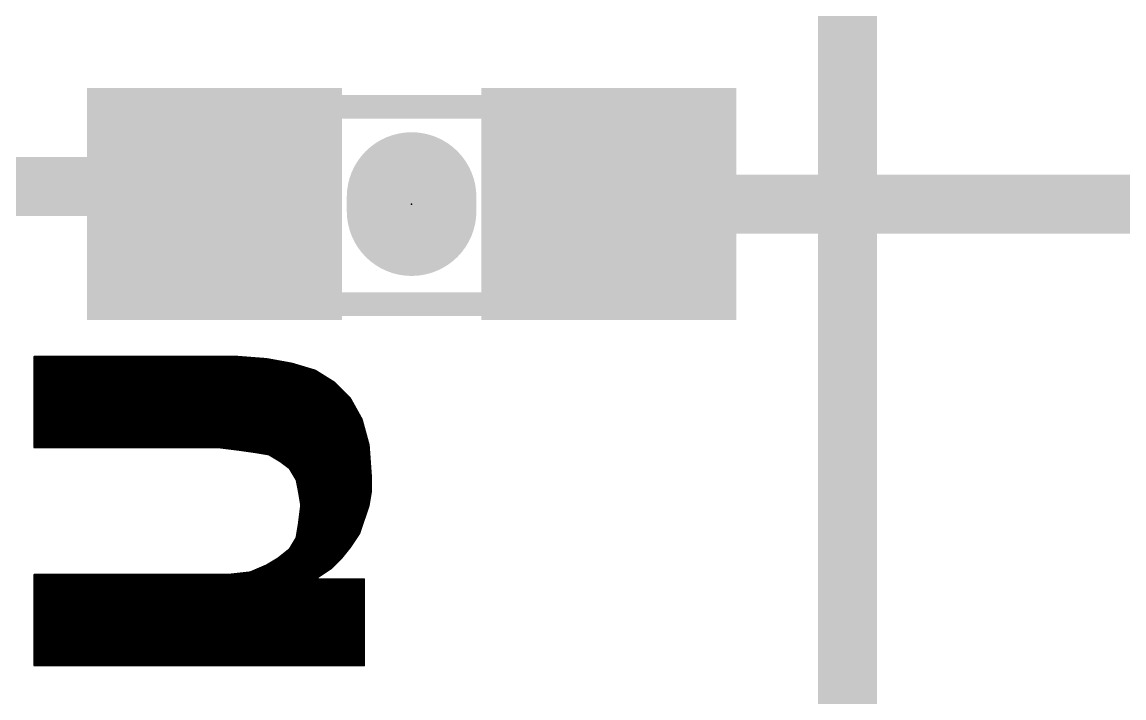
# Model space of a CAD drawing. Extents: x -16 to 96, y -18 to 53.
# Drawn here: x 40.256 to 45.007, y 30.179 to 33.094 of the extents above; entities that cross this region are included whole.
import ezdxf

# ---------------------------------------------------------------- set-up
doc = ezdxf.new("R2010")
doc.units = 0
for name, color, linetype in [('1', 12, 'CONTINUOUS'), ('16', 132, 'CONTINUOUS'), ('21', 41, 'CONTINUOUS'), ('22', 40, 'CONTINUOUS'), ('23', 53, 'CONTINUOUS'), ('51', 53, 'CONTINUOUS')]:
    doc.layers.add(name, color=color, linetype=linetype)

# ---------------------------------------------------------------- blocks, each defined once
blk = doc.blocks.new('RECT')
blk.add_solid([(-0.5, -0.5), (0.5, -0.5), (-0.5, 0.5), (0.5, 0.5)])

msp = doc.modelspace()

# ---------------------------------------------------------------- linework, layer by layer
at = {"layer": '1', "const_width": 0.254}
for points in [[(38.1762, 32.385), (41.0092, 32.385)], [(41.0092, 32.385), (41.0854, 32.3088)], [(42.7854, 32.3088), (46.228, 32.3088)]]:
    msp.add_lwpolyline(points, dxfattribs=at)
at = {"layer": '1', "const_width": 0.127}
for points in [[(41.0541, 32.4299, 1), (40.9643, 32.3401)], [(41.0092, 32.3215, 1), (41.0092, 32.4485)], [(41.0405, 32.2639, 1), (41.1303, 32.3537)], [(42.7854, 32.3723, 1), (42.7854, 32.2453)]]:
    msp.add_lwpolyline(points, format="xyb", dxfattribs=at)
at = {"layer": '16', "const_width": 0.254}
msp.add_lwpolyline([(43.815, 39.243), (43.815, 20.32)], dxfattribs=at)
at = {"layer": '21', "const_width": 0.5588}
msp.add_lwpolyline([(41.9354, 32.2783), (41.9354, 32.3393)], dxfattribs=at)
at = {"layer": '21', "const_width": 0.2794}
for points in [[(42.0751, 32.3393, 1), (41.7957, 32.3393)], [(41.7957, 32.2783, 1), (42.0751, 32.2783)]]:
    msp.add_lwpolyline(points, format="xyb", dxfattribs=at)
at = {"layer": '22', "const_width": 0.01}
for points in [[(41.18, 31.65), (40.31, 31.65)], [(40.31, 31.65), (40.31, 31.26)], [(40.31, 31.64), (41.31, 31.64)], [(41.31, 31.64), (41.18, 31.65)], [(41.42, 31.62), (41.31, 31.64)], [(40.31, 31.63), (41.365, 31.63)], [(40.31, 31.62), (41.42, 31.62)], [(40.31, 31.61), (41.4533, 31.61)], [(40.31, 31.6), (41.4867, 31.6)], [(40.31, 31.59), (41.52, 31.59)], [(41.52, 31.59), (41.42, 31.62)], [(41.6, 31.54), (41.52, 31.59)], [(40.31, 31.58), (41.536, 31.58)], [(40.31, 31.57), (41.552, 31.57)], [(40.31, 31.56), (41.568, 31.56)], [(40.31, 31.55), (41.584, 31.55)], [(40.31, 31.54), (41.6, 31.54)], [(41.67, 31.47), (41.6, 31.54)], [(40.31, 31.53), (41.61, 31.53)], [(40.31, 31.52), (41.62, 31.52)], [(40.31, 31.51), (41.63, 31.51)], [(40.31, 31.5), (41.64, 31.5)], [(40.31, 31.49), (41.65, 31.49)], [(40.31, 31.48), (41.66, 31.48)], [(40.31, 31.47), (41.67, 31.47)], [(40.31, 31.46), (41.6756, 31.46)], [(40.31, 31.45), (41.6811, 31.45)], [(41.72, 31.38), (41.67, 31.47)], [(40.31, 31.44), (41.6867, 31.44)], [(40.31, 31.43), (41.6922, 31.43)], [(40.31, 31.42), (41.6978, 31.42)], [(40.31, 31.41), (41.7033, 31.41)], [(40.31, 31.4), (41.7089, 31.4)], [(40.31, 31.39), (41.7144, 31.39)], [(40.31, 31.38), (41.72, 31.38)], [(40.31, 31.37), (41.7227, 31.37)], [(40.31, 31.36), (41.7255, 31.36)], [(40.31, 31.35), (41.7282, 31.35)], [(41.75, 31.27), (41.72, 31.38)], [(40.31, 31.34), (41.7309, 31.34)], [(40.31, 31.33), (41.7336, 31.33)], [(40.31, 31.32), (41.7364, 31.32)], [(40.31, 31.31), (41.7391, 31.31)], [(40.31, 31.3), (41.7418, 31.3)], [(40.31, 31.29), (41.7445, 31.29)], [(40.31, 31.28), (41.7473, 31.28)], [(40.31, 31.27), (41.75, 31.27)], [(40.31, 31.26), (41.11, 31.26)], [(40.31, 31.26), (41.7507, 31.26)], [(41.11, 31.26), (41.19, 31.25)], [(41.76, 31.13), (41.75, 31.27)], [(41.19, 31.25), (41.26, 31.24)], [(41.19, 31.25), (41.7514, 31.25)], [(41.26, 31.24), (41.32, 31.23)], [(41.26, 31.24), (41.7521, 31.24)], [(41.32, 31.23), (41.37, 31.2)], [(41.32, 31.23), (41.7529, 31.23)], [(41.3367, 31.22), (41.7536, 31.22)], [(41.3533, 31.21), (41.7543, 31.21)], [(41.37, 31.2), (41.41, 31.17)], [(41.37, 31.2), (41.755, 31.2)], [(41.3833, 31.19), (41.7557, 31.19)], [(41.3967, 31.18), (41.7564, 31.18)], [(41.41, 31.17), (41.44, 31.12)], [(41.41, 31.17), (41.7571, 31.17)], [(41.416, 31.16), (41.7579, 31.16)], [(41.422, 31.15), (41.7586, 31.15)], [(41.428, 31.14), (41.7593, 31.14)], [(41.434, 31.13), (41.76, 31.13)], [(41.44, 31.12), (41.45, 31.07)], [(41.44, 31.12), (41.76, 31.12)], [(41.76, 31.07), (41.76, 31.13)], [(41.442, 31.11), (41.76, 31.11)], [(41.444, 31.1), (41.76, 31.1)], [(41.446, 31.09), (41.76, 31.09)], [(41.448, 31.08), (41.76, 31.08)], [(41.45, 31.07), (41.46, 31.01)], [(41.45, 31.07), (41.76, 31.07)], [(41.75, 31.01), (41.76, 31.07)], [(41.4517, 31.06), (41.7583, 31.06)], [(41.4533, 31.05), (41.7567, 31.05)], [(41.455, 31.04), (41.755, 31.04)], [(41.4567, 31.03), (41.7533, 31.03)], [(41.4583, 31.02), (41.7517, 31.02)], [(41.46, 31.01), (41.45, 30.93)], [(41.455, 30.97), (41.7367, 30.97)], [(41.4563, 30.98), (41.74, 30.98)], [(41.4575, 30.99), (41.7433, 30.99)], [(41.4588, 31), (41.7467, 31)], [(41.46, 31.01), (41.75, 31.01)], [(41.73, 30.95), (41.75, 31.01)], [(41.45, 30.93), (41.44, 30.87)], [(41.45, 30.93), (41.7233, 30.93)], [(41.4513, 30.94), (41.7267, 30.94)], [(41.4525, 30.95), (41.73, 30.95)], [(41.4537, 30.96), (41.7333, 30.96)], [(41.71, 30.89), (41.73, 30.95)], [(41.4417, 30.88), (41.7033, 30.88)], [(41.4433, 30.89), (41.71, 30.89)], [(41.445, 30.9), (41.7133, 30.9)], [(41.4467, 30.91), (41.7167, 30.91)], [(41.4483, 30.92), (41.72, 30.92)], [(41.67, 30.83), (41.71, 30.89)], [(41.44, 30.87), (41.41, 30.82)], [(41.416, 30.83), (41.67, 30.83)], [(41.422, 30.84), (41.6767, 30.84)], [(41.428, 30.85), (41.6833, 30.85)], [(41.434, 30.86), (41.69, 30.86)], [(41.44, 30.87), (41.6967, 30.87)], [(41.63, 30.78), (41.67, 30.83)], [(41.36, 30.78), (41.31, 30.75)], [(41.41, 30.82), (41.36, 30.78)], [(41.36, 30.78), (41.63, 30.78)], [(41.3725, 30.79), (41.638, 30.79)], [(41.385, 30.8), (41.646, 30.8)], [(41.3975, 30.81), (41.654, 30.81)], [(41.41, 30.82), (41.662, 30.82)], [(41.59, 30.74), (41.63, 30.78)], [(41.31, 30.75), (41.24, 30.72)], [(41.2867, 30.74), (41.59, 30.74)], [(41.31, 30.75), (41.6, 30.75)], [(41.3267, 30.76), (41.61, 30.76)], [(41.3433, 30.77), (41.62, 30.77)], [(41.53, 30.7), (41.59, 30.74)], [(41.15, 30.71), (40.31, 30.71)], [(40.31, 30.71), (40.31, 30.32)], [(40.31, 30.7), (41.53, 30.7)], [(40.31, 30.69), (41.53, 30.69)], [(41.24, 30.72), (41.15, 30.71)], [(41.15, 30.71), (41.545, 30.71)], [(41.24, 30.72), (41.56, 30.72)], [(41.2633, 30.73), (41.575, 30.73)], [(41.53, 30.69), (41.53, 30.7)], [(41.73, 30.69), (41.53, 30.69)], [(41.73, 30.32), (41.73, 30.69)], [(40.31, 30.68), (41.73, 30.68)], [(40.31, 30.67), (41.73, 30.67)], [(40.31, 30.66), (41.73, 30.66)], [(40.31, 30.65), (41.73, 30.65)], [(40.31, 30.64), (41.73, 30.64)], [(40.31, 30.63), (41.73, 30.63)], [(40.31, 30.62), (41.73, 30.62)], [(40.31, 30.61), (41.73, 30.61)], [(40.31, 30.6), (41.73, 30.6)], [(40.31, 30.59), (41.73, 30.59)], [(40.31, 30.58), (41.73, 30.58)], [(40.31, 30.57), (41.73, 30.57)], [(40.31, 30.56), (41.73, 30.56)], [(40.31, 30.55), (41.73, 30.55)], [(40.31, 30.54), (41.73, 30.54)], [(40.31, 30.53), (41.73, 30.53)], [(40.31, 30.52), (41.73, 30.52)], [(40.31, 30.51), (41.73, 30.51)], [(40.31, 30.5), (41.73, 30.5)], [(40.31, 30.49), (41.73, 30.49)], [(40.31, 30.48), (41.73, 30.48)], [(40.31, 30.47), (41.73, 30.47)], [(40.31, 30.46), (41.73, 30.46)], [(40.31, 30.45), (41.73, 30.45)], [(40.31, 30.44), (41.73, 30.44)], [(40.31, 30.43), (41.73, 30.43)], [(40.31, 30.42), (41.73, 30.42)], [(40.31, 30.41), (41.73, 30.41)], [(40.31, 30.4), (41.73, 30.4)], [(40.31, 30.39), (41.73, 30.39)], [(40.31, 30.38), (41.73, 30.38)], [(40.31, 30.37), (41.73, 30.37)], [(40.31, 30.36), (41.73, 30.36)], [(40.31, 30.35), (41.73, 30.35)], [(40.31, 30.34), (41.73, 30.34)], [(40.31, 30.33), (41.73, 30.33)], [(40.31, 30.32), (41.55, 30.32)], [(40.31, 30.32), (41.73, 30.32)], [(41.55, 30.32), (41.73, 30.32)]]:
    msp.add_lwpolyline(points, dxfattribs=at)
at = {"layer": '22', "const_width": 0.005}
for points in [[(40.31, 31.6525, 1), (40.31, 31.6475)], [(40.3125, 31.65, 1), (40.3075, 31.65)], [(40.31, 31.6425, 1), (40.31, 31.6375)], [(41.1802, 31.6525, 1), (41.1798, 31.6475)], [(41.18, 31.6475, 1), (41.18, 31.6525)], [(41.3104, 31.6425, 1), (41.3096, 31.6375)], [(41.3098, 31.6375, 1), (41.3102, 31.6425)], [(41.31, 31.6375, 1), (41.31, 31.6425)], [(40.31, 31.6325, 1), (40.31, 31.6275)], [(40.31, 31.6225, 1), (40.31, 31.6175)], [(40.31, 31.6125, 1), (40.31, 31.6075)], [(40.31, 31.6025, 1), (40.31, 31.5975)], [(40.31, 31.5925, 1), (40.31, 31.5875)], [(41.365, 31.6275, 1), (41.365, 31.6325)], [(41.4207, 31.6224, 1), (41.4193, 31.6176)], [(41.4196, 31.6175, 1), (41.4204, 31.6225)], [(41.42, 31.6175, 1), (41.42, 31.6225)], [(41.4533, 31.6075, 1), (41.4533, 31.6125)], [(41.4867, 31.5975, 1), (41.4867, 31.6025)], [(41.5213, 31.5921, 1), (41.5187, 31.5879)], [(41.5193, 31.5876, 1), (41.5207, 31.5924)], [(41.52, 31.5875, 1), (41.52, 31.5925)], [(40.31, 31.5825, 1), (40.31, 31.5775)], [(40.31, 31.5725, 1), (40.31, 31.5675)], [(40.31, 31.5625, 1), (40.31, 31.5575)], [(40.31, 31.5525, 1), (40.31, 31.5475)], [(40.31, 31.5425, 1), (40.31, 31.5375)], [(41.536, 31.5775, 1), (41.536, 31.5825)], [(41.552, 31.5675, 1), (41.552, 31.5725)], [(41.568, 31.5575, 1), (41.568, 31.5625)], [(41.584, 31.5475, 1), (41.584, 31.5525)], [(41.6018, 31.5418, 1), (41.5982, 31.5382)], [(41.5987, 31.5379, 1), (41.6013, 31.5421)], [(41.6, 31.5375, 1), (41.6, 31.5425)], [(40.31, 31.5325, 1), (40.31, 31.5275)], [(40.31, 31.5225, 1), (40.31, 31.5175)], [(40.31, 31.5125, 1), (40.31, 31.5075)], [(40.31, 31.5025, 1), (40.31, 31.4975)], [(41.61, 31.5275, 1), (41.61, 31.5325)], [(41.62, 31.5175, 1), (41.62, 31.5225)], [(41.63, 31.5075, 1), (41.63, 31.5125)], [(41.64, 31.4975, 1), (41.64, 31.5025)], [(40.31, 31.4925, 1), (40.31, 31.4875)], [(40.31, 31.4825, 1), (40.31, 31.4775)], [(40.31, 31.4725, 1), (40.31, 31.4675)], [(40.31, 31.4625, 1), (40.31, 31.4575)], [(40.31, 31.4525, 1), (40.31, 31.4475)], [(41.65, 31.4875, 1), (41.65, 31.4925)], [(41.66, 31.4775, 1), (41.66, 31.4825)], [(41.6722, 31.4712, 1), (41.6678, 31.4688)], [(41.6682, 31.4682, 1), (41.6718, 31.4718)], [(41.67, 31.4675, 1), (41.67, 31.4725)], [(41.6756, 31.4575, 1), (41.6756, 31.4625)], [(41.6811, 31.4475, 1), (41.6811, 31.4525)], [(40.31, 31.4425, 1), (40.31, 31.4375)], [(40.31, 31.4325, 1), (40.31, 31.4275)], [(40.31, 31.4225, 1), (40.31, 31.4175)], [(40.31, 31.4125, 1), (40.31, 31.4075)], [(40.31, 31.4025, 1), (40.31, 31.3975)], [(41.6867, 31.4375, 1), (41.6867, 31.4425)], [(41.6922, 31.4275, 1), (41.6922, 31.4325)], [(41.6978, 31.4175, 1), (41.6978, 31.4225)], [(41.7033, 31.4075, 1), (41.7033, 31.4125)], [(41.7089, 31.3975, 1), (41.7089, 31.4025)], [(40.31, 31.3925, 1), (40.31, 31.3875)], [(40.31, 31.3825, 1), (40.31, 31.3775)], [(40.31, 31.3725, 1), (40.31, 31.3675)], [(40.31, 31.3625, 1), (40.31, 31.3575)], [(40.31, 31.3525, 1), (40.31, 31.3475)], [(41.7144, 31.3875, 1), (41.7144, 31.3925)], [(41.7224, 31.3807, 1), (41.7176, 31.3793)], [(41.7178, 31.3788, 1), (41.7222, 31.3812)], [(41.72, 31.3775, 1), (41.72, 31.3825)], [(41.7227, 31.3675, 1), (41.7227, 31.3725)], [(41.7255, 31.3575, 1), (41.7255, 31.3625)], [(41.7282, 31.3475, 1), (41.7282, 31.3525)], [(40.31, 31.3425, 1), (40.31, 31.3375)], [(40.31, 31.3325, 1), (40.31, 31.3275)], [(40.31, 31.3225, 1), (40.31, 31.3175)], [(40.31, 31.3125, 1), (40.31, 31.3075)], [(41.7309, 31.3375, 1), (41.7309, 31.3425)], [(41.7336, 31.3275, 1), (41.7336, 31.3325)], [(41.7364, 31.3175, 1), (41.7364, 31.3225)], [(41.7391, 31.3075, 1), (41.7391, 31.3125)], [(40.31, 31.3025, 1), (40.31, 31.2975)], [(40.31, 31.2925, 1), (40.31, 31.2875)], [(40.31, 31.2825, 1), (40.31, 31.2775)], [(40.31, 31.2725, 1), (40.31, 31.2675)], [(40.31, 31.2625, 1), (40.31, 31.2575)], [(40.31, 31.2625, 1), (40.31, 31.2575)], [(40.3075, 31.26, 1), (40.3125, 31.26)], [(41.1103, 31.2625, 1), (41.1097, 31.2575)], [(41.11, 31.2575, 1), (41.11, 31.2625)], [(41.7418, 31.2975, 1), (41.7418, 31.3025)], [(41.7445, 31.2875, 1), (41.7445, 31.2925)], [(41.7473, 31.2775, 1), (41.7473, 31.2825)], [(41.7525, 31.2702, 1), (41.7475, 31.2698)], [(41.7476, 31.2693, 1), (41.7524, 31.2707)], [(41.75, 31.2675, 1), (41.75, 31.2725)], [(41.7507, 31.2575, 1), (41.7507, 31.2625)], [(41.1904, 31.2525, 1), (41.1896, 31.2475)], [(41.19, 31.2525, 1), (41.19, 31.2475)], [(41.1897, 31.2475, 1), (41.1903, 31.2525)], [(41.2604, 31.2425, 1), (41.2596, 31.2375)], [(41.26, 31.2425, 1), (41.26, 31.2375)], [(41.2596, 31.2375, 1), (41.2604, 31.2425)], [(41.3213, 31.2321, 1), (41.3187, 31.2279)], [(41.32, 31.2325, 1), (41.32, 31.2275)], [(41.3196, 31.2275, 1), (41.3204, 31.2325)], [(41.3367, 31.2225, 1), (41.3367, 31.2175)], [(41.3533, 31.2125, 1), (41.3533, 31.2075)], [(41.7514, 31.2475, 1), (41.7514, 31.2525)], [(41.7521, 31.2375, 1), (41.7521, 31.2425)], [(41.7529, 31.2275, 1), (41.7529, 31.2325)], [(41.7536, 31.2175, 1), (41.7536, 31.2225)], [(41.7543, 31.2075, 1), (41.7543, 31.2125)], [(41.3715, 31.202, 1), (41.3685, 31.198)], [(41.37, 31.2025, 1), (41.37, 31.1975)], [(41.3687, 31.1979, 1), (41.3713, 31.2021)], [(41.3833, 31.1925, 1), (41.3833, 31.1875)], [(41.3967, 31.1825, 1), (41.3967, 31.1775)], [(41.4121, 31.1713, 1), (41.4079, 31.1687)], [(41.41, 31.1725, 1), (41.41, 31.1675)], [(41.4085, 31.168, 1), (41.4115, 31.172)], [(41.416, 31.1625, 1), (41.416, 31.1575)], [(41.755, 31.1975, 1), (41.755, 31.2025)], [(41.7557, 31.1875, 1), (41.7557, 31.1925)], [(41.7564, 31.1775, 1), (41.7564, 31.1825)], [(41.7571, 31.1675, 1), (41.7571, 31.1725)], [(41.7579, 31.1575, 1), (41.7579, 31.1625)], [(41.422, 31.1525, 1), (41.422, 31.1475)], [(41.428, 31.1425, 1), (41.428, 31.1375)], [(41.434, 31.1325, 1), (41.434, 31.1275)], [(41.4425, 31.1205, 1), (41.4375, 31.1195)], [(41.44, 31.1225, 1), (41.44, 31.1175)], [(41.4379, 31.1187, 1), (41.4421, 31.1213)], [(41.7625, 31.13, 1), (41.7575, 31.13)], [(41.7575, 31.1298, 1), (41.7625, 31.1302)], [(41.7586, 31.1475, 1), (41.7586, 31.1525)], [(41.7593, 31.1375, 1), (41.7593, 31.1425)], [(41.76, 31.1275, 1), (41.76, 31.1325)], [(41.76, 31.1175, 1), (41.76, 31.1225)], [(41.442, 31.1125, 1), (41.442, 31.1075)], [(41.444, 31.1025, 1), (41.444, 31.0975)], [(41.446, 31.0925, 1), (41.446, 31.0875)], [(41.448, 31.0825, 1), (41.448, 31.0775)], [(41.4525, 31.0704, 1), (41.4475, 31.0696)], [(41.45, 31.0725, 1), (41.45, 31.0675)], [(41.4475, 31.0695, 1), (41.4525, 31.0705)], [(41.7625, 31.0696, 1), (41.7575, 31.0704)], [(41.7575, 31.07, 1), (41.7625, 31.07)], [(41.76, 31.1075, 1), (41.76, 31.1125)], [(41.76, 31.0975, 1), (41.76, 31.1025)], [(41.76, 31.0875, 1), (41.76, 31.0925)], [(41.76, 31.0775, 1), (41.76, 31.0825)], [(41.76, 31.0675, 1), (41.76, 31.0725)], [(41.4517, 31.0625, 1), (41.4517, 31.0575)], [(41.4533, 31.0525, 1), (41.4533, 31.0475)], [(41.455, 31.0425, 1), (41.455, 31.0375)], [(41.4567, 31.0325, 1), (41.4567, 31.0275)], [(41.4583, 31.0225, 1), (41.4583, 31.0175)], [(41.7517, 31.0175, 1), (41.7517, 31.0225)], [(41.7533, 31.0275, 1), (41.7533, 31.0325)], [(41.755, 31.0375, 1), (41.755, 31.0425)], [(41.7567, 31.0475, 1), (41.7567, 31.0525)], [(41.7583, 31.0575, 1), (41.7583, 31.0625)], [(41.455, 30.9725, 1), (41.455, 30.9675)], [(41.4563, 30.9825, 1), (41.4563, 30.9775)], [(41.4575, 30.9925, 1), (41.4575, 30.9875)], [(41.4588, 31.0025, 1), (41.4588, 30.9975)], [(41.4625, 31.0097, 1), (41.4575, 31.0103)], [(41.46, 31.0125, 1), (41.46, 31.0075)], [(41.4575, 31.0096, 1), (41.4625, 31.0104)], [(41.7367, 30.9675, 1), (41.7367, 30.9725)], [(41.74, 30.9775, 1), (41.74, 30.9825)], [(41.7433, 30.9875, 1), (41.7433, 30.9925)], [(41.7467, 30.9975, 1), (41.7467, 31.0025)], [(41.7475, 31.0104, 1), (41.7525, 31.0096)], [(41.7524, 31.0092, 1), (41.7476, 31.0108)], [(41.75, 31.0075, 1), (41.75, 31.0125)], [(41.4525, 30.9296, 1), (41.4475, 30.9304)], [(41.45, 30.9325, 1), (41.45, 30.9275)], [(41.4475, 30.9303, 1), (41.4525, 30.9297)], [(41.4513, 30.9425, 1), (41.4513, 30.9375)], [(41.4525, 30.9525, 1), (41.4525, 30.9475)], [(41.4537, 30.9625, 1), (41.4537, 30.9575)], [(41.7233, 30.9275, 1), (41.7233, 30.9325)], [(41.7267, 30.9375, 1), (41.7267, 30.9425)], [(41.7276, 30.9508, 1), (41.7324, 30.9492)], [(41.7324, 30.9492, 1), (41.7276, 30.9508)], [(41.73, 30.9475, 1), (41.73, 30.9525)], [(41.7333, 30.9575, 1), (41.7333, 30.9625)], [(41.4417, 30.8825, 1), (41.4417, 30.8775)], [(41.4433, 30.8925, 1), (41.4433, 30.8875)], [(41.445, 30.9025, 1), (41.445, 30.8975)], [(41.4467, 30.9125, 1), (41.4467, 30.9075)], [(41.4483, 30.9225, 1), (41.4483, 30.9175)], [(41.7033, 30.8775, 1), (41.7033, 30.8825)], [(41.7076, 30.8908, 1), (41.7124, 30.8892)], [(41.7121, 30.8886, 1), (41.7079, 30.8914)], [(41.71, 30.8875, 1), (41.71, 30.8925)], [(41.7133, 30.8975, 1), (41.7133, 30.9025)], [(41.7167, 30.9075, 1), (41.7167, 30.9125)], [(41.72, 30.9175, 1), (41.72, 30.9225)], [(41.416, 30.8325, 1), (41.416, 30.8275)], [(41.422, 30.8425, 1), (41.422, 30.8375)], [(41.428, 30.8525, 1), (41.428, 30.8475)], [(41.434, 30.8625, 1), (41.434, 30.8575)], [(41.44, 30.8725, 1), (41.44, 30.8675)], [(41.4375, 30.8704, 1), (41.4425, 30.8696)], [(41.4421, 30.8687, 1), (41.4379, 30.8713)], [(41.6679, 30.8314, 1), (41.6721, 30.8286)], [(41.672, 30.8284, 1), (41.668, 30.8316)], [(41.67, 30.8275, 1), (41.67, 30.8325)], [(41.6767, 30.8375, 1), (41.6767, 30.8425)], [(41.6833, 30.8475, 1), (41.6833, 30.8525)], [(41.69, 30.8575, 1), (41.69, 30.8625)], [(41.6967, 30.8675, 1), (41.6967, 30.8725)], [(41.3584, 30.782, 1), (41.3616, 30.778)], [(41.36, 30.7825, 1), (41.36, 30.7775)], [(41.3613, 30.7779, 1), (41.3587, 30.7821)], [(41.3725, 30.7925, 1), (41.3725, 30.7875)], [(41.385, 30.8025, 1), (41.385, 30.7975)], [(41.3975, 30.8125, 1), (41.3975, 30.8075)], [(41.41, 30.8225, 1), (41.41, 30.8175)], [(41.4079, 30.8213, 1), (41.4121, 30.8187)], [(41.4116, 30.818, 1), (41.4084, 30.822)], [(41.628, 30.7816, 1), (41.632, 30.7784)], [(41.6318, 30.7782, 1), (41.6282, 30.7818)], [(41.63, 30.7775, 1), (41.63, 30.7825)], [(41.638, 30.7875, 1), (41.638, 30.7925)], [(41.646, 30.7975, 1), (41.646, 30.8025)], [(41.654, 30.8075, 1), (41.654, 30.8125)], [(41.662, 30.8175, 1), (41.662, 30.8225)], [(41.2867, 30.7425, 1), (41.2867, 30.7375)], [(41.31, 30.7525, 1), (41.31, 30.7475)], [(41.3087, 30.7521, 1), (41.3113, 30.7479)], [(41.311, 30.7477, 1), (41.309, 30.7523)], [(41.3267, 30.7625, 1), (41.3267, 30.7575)], [(41.3433, 30.7725, 1), (41.3433, 30.7675)], [(41.5882, 30.7418, 1), (41.5918, 30.7382)], [(41.5914, 30.7379, 1), (41.5886, 30.7421)], [(41.59, 30.7375, 1), (41.59, 30.7425)], [(41.6, 30.7475, 1), (41.6, 30.7525)], [(41.61, 30.7575, 1), (41.61, 30.7625)], [(41.62, 30.7675, 1), (41.62, 30.7725)], [(40.31, 30.7125, 1), (40.31, 30.7075)], [(40.3125, 30.71, 1), (40.3075, 30.71)], [(40.31, 30.7025, 1), (40.31, 30.6975)], [(40.31, 30.6925, 1), (40.31, 30.6875)], [(41.1497, 30.7125, 1), (41.1503, 30.7075)], [(41.15, 30.7125, 1), (41.15, 30.7075)], [(41.15, 30.7075, 1), (41.15, 30.7125)], [(41.24, 30.7225, 1), (41.24, 30.7175)], [(41.239, 30.7223, 1), (41.241, 30.7177)], [(41.2403, 30.7175, 1), (41.2397, 30.7225)], [(41.2633, 30.7325, 1), (41.2633, 30.7275)], [(41.5325, 30.7, 1), (41.5275, 30.7)], [(41.5286, 30.7021, 1), (41.5314, 30.6979)], [(41.53, 30.6925, 1), (41.53, 30.6875)], [(41.5275, 30.69, 1), (41.5325, 30.69)], [(41.53, 30.6975, 1), (41.53, 30.7025)], [(41.53, 30.6875, 1), (41.53, 30.6925)], [(41.545, 30.7075, 1), (41.545, 30.7125)], [(41.56, 30.7175, 1), (41.56, 30.7225)], [(41.575, 30.7275, 1), (41.575, 30.7325)], [(41.7325, 30.69, 1), (41.7275, 30.69)], [(41.73, 30.6875, 1), (41.73, 30.6925)], [(40.31, 30.6825, 1), (40.31, 30.6775)], [(40.31, 30.6725, 1), (40.31, 30.6675)], [(40.31, 30.6625, 1), (40.31, 30.6575)], [(40.31, 30.6525, 1), (40.31, 30.6475)], [(40.31, 30.6425, 1), (40.31, 30.6375)], [(41.73, 30.6775, 1), (41.73, 30.6825)], [(41.73, 30.6675, 1), (41.73, 30.6725)], [(41.73, 30.6575, 1), (41.73, 30.6625)], [(41.73, 30.6475, 1), (41.73, 30.6525)], [(41.73, 30.6375, 1), (41.73, 30.6425)], [(40.31, 30.6325, 1), (40.31, 30.6275)], [(40.31, 30.6225, 1), (40.31, 30.6175)], [(40.31, 30.6125, 1), (40.31, 30.6075)], [(40.31, 30.6025, 1), (40.31, 30.5975)], [(40.31, 30.5925, 1), (40.31, 30.5875)], [(41.73, 30.6275, 1), (41.73, 30.6325)], [(41.73, 30.6175, 1), (41.73, 30.6225)], [(41.73, 30.6075, 1), (41.73, 30.6125)], [(41.73, 30.5975, 1), (41.73, 30.6025)], [(41.73, 30.5875, 1), (41.73, 30.5925)], [(40.31, 30.5825, 1), (40.31, 30.5775)], [(40.31, 30.5725, 1), (40.31, 30.5675)], [(40.31, 30.5625, 1), (40.31, 30.5575)], [(40.31, 30.5525, 1), (40.31, 30.5475)], [(41.73, 30.5775, 1), (41.73, 30.5825)], [(41.73, 30.5675, 1), (41.73, 30.5725)], [(41.73, 30.5575, 1), (41.73, 30.5625)], [(41.73, 30.5475, 1), (41.73, 30.5525)], [(40.31, 30.5425, 1), (40.31, 30.5375)], [(40.31, 30.5325, 1), (40.31, 30.5275)], [(40.31, 30.5225, 1), (40.31, 30.5175)], [(40.31, 30.5125, 1), (40.31, 30.5075)], [(40.31, 30.5025, 1), (40.31, 30.4975)], [(41.73, 30.5375, 1), (41.73, 30.5425)], [(41.73, 30.5275, 1), (41.73, 30.5325)], [(41.73, 30.5175, 1), (41.73, 30.5225)], [(41.73, 30.5075, 1), (41.73, 30.5125)], [(41.73, 30.4975, 1), (41.73, 30.5025)], [(40.31, 30.4925, 1), (40.31, 30.4875)], [(40.31, 30.4825, 1), (40.31, 30.4775)], [(40.31, 30.4725, 1), (40.31, 30.4675)], [(40.31, 30.4625, 1), (40.31, 30.4575)], [(40.31, 30.4525, 1), (40.31, 30.4475)], [(41.73, 30.4875, 1), (41.73, 30.4925)], [(41.73, 30.4775, 1), (41.73, 30.4825)], [(41.73, 30.4675, 1), (41.73, 30.4725)], [(41.73, 30.4575, 1), (41.73, 30.4625)], [(41.73, 30.4475, 1), (41.73, 30.4525)], [(40.31, 30.4425, 1), (40.31, 30.4375)], [(40.31, 30.4325, 1), (40.31, 30.4275)], [(40.31, 30.4225, 1), (40.31, 30.4175)], [(40.31, 30.4125, 1), (40.31, 30.4075)], [(40.31, 30.4025, 1), (40.31, 30.3975)], [(41.73, 30.4375, 1), (41.73, 30.4425)], [(41.73, 30.4275, 1), (41.73, 30.4325)], [(41.73, 30.4175, 1), (41.73, 30.4225)], [(41.73, 30.4075, 1), (41.73, 30.4125)], [(41.73, 30.3975, 1), (41.73, 30.4025)], [(40.31, 30.3925, 1), (40.31, 30.3875)], [(40.31, 30.3825, 1), (40.31, 30.3775)], [(40.31, 30.3725, 1), (40.31, 30.3675)], [(40.31, 30.3625, 1), (40.31, 30.3575)], [(41.73, 30.3875, 1), (41.73, 30.3925)], [(41.73, 30.3775, 1), (41.73, 30.3825)], [(41.73, 30.3675, 1), (41.73, 30.3725)], [(41.73, 30.3575, 1), (41.73, 30.3625)], [(40.31, 30.3525, 1), (40.31, 30.3475)], [(40.31, 30.3425, 1), (40.31, 30.3375)], [(40.31, 30.3325, 1), (40.31, 30.3275)], [(40.31, 30.3225, 1), (40.31, 30.3175)], [(40.31, 30.3225, 1), (40.31, 30.3175)], [(40.3075, 30.32, 1), (40.3125, 30.32)], [(41.55, 30.3225, 1), (41.55, 30.3175)], [(41.55, 30.3175, 1), (41.55, 30.3225)], [(41.7275, 30.32, 1), (41.7325, 30.32)], [(41.73, 30.3475, 1), (41.73, 30.3525)], [(41.73, 30.3375, 1), (41.73, 30.3425)], [(41.73, 30.3275, 1), (41.73, 30.3325)], [(41.73, 30.3175, 1), (41.73, 30.3225)], [(41.73, 30.3175, 1), (41.73, 30.3225)]]:
    msp.add_lwpolyline(points, format="xyb", dxfattribs=at)
at = {"layer": '23'}
msp.add_point((41.9354, 32.3088), dxfattribs=at)
at = {"layer": '51', "const_width": 0.1016}
for points in [[(42.2914, 32.7278), (41.5794, 32.7278)], [(42.2914, 31.8768), (41.5794, 31.8768)]]:
    msp.add_lwpolyline(points, dxfattribs=at)
at = {"layer": '51', "const_width": 0.0508}
for points in [[(41.5794, 32.7532, 1), (41.5794, 32.7024)], [(42.2914, 32.7024, 1), (42.2914, 32.7532)], [(41.5794, 31.9022, 1), (41.5794, 31.8514)], [(42.2914, 31.8514, 1), (42.2914, 31.9022)]]:
    msp.add_lwpolyline(points, format="xyb", dxfattribs=at)

# ---------------------------------------------------------------- block references
at = {"layer": '1', "xscale": 1.1, "rotation": 180}
for p in [(41.0854, 32.3088), (42.7854, 32.3088)]:
    msp.add_blockref('RECT', p, dxfattribs=at)
at = {"layer": '51', "xscale": 0.5001, "yscale": 0.95, "rotation": 180}
for p in [(41.3552, 32.3037), (42.5236, 32.3037)]:
    msp.add_blockref('RECT', p, dxfattribs=at)

doc.saveas('drawing.dxf')
